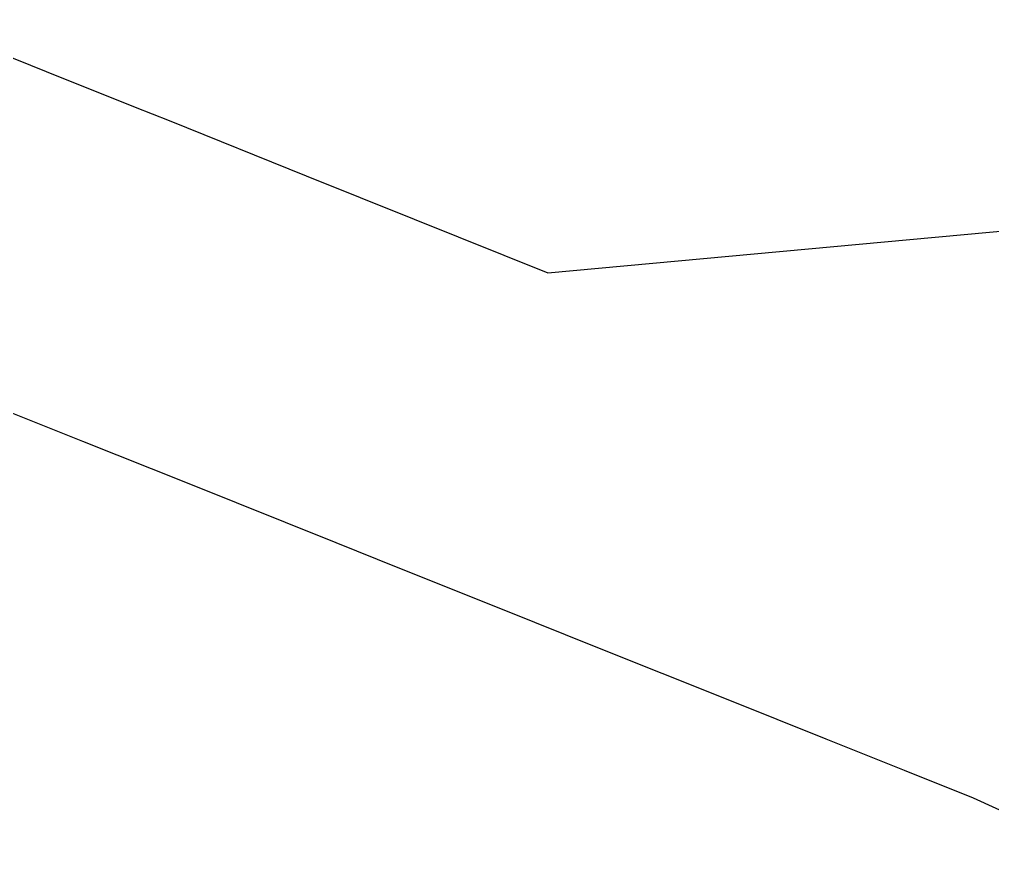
# Model space of a CAD drawing. Extents: x -693 to 354, y -430 to 666.
# Drawn here: x -93.4 to 131.6, y -316.9 to -122.4 of the extents above; entities that cross this region are included whole.
import ezdxf

# ---------------------------------------------------------------- set-up
doc = ezdxf.new("R2010")
doc.units = 0
doc.layers.get('0').update_dxf_attribs({"linetype": 'continuous'})

msp = doc.modelspace()

# ---------------------------------------------------------------- linework, layer by layer
at = {"color": 0}
msp.add_line((28.756114, -181.001768, -289.927916), (261.323992, -159.542053, -237.251868), dxfattribs=at)
at = {"layer": 'Centerline', "color": 0}
for p, q in [((-117.152003, -122.415783, -291.408763), (-87.240589, -134.425593, -291.116528)), ((-87.240589, -134.425593, -291.116528), (-66.674441, -142.675918, -291.332018)), ((-66.674441, -142.675918, -291.332018), (-58.85252, -145.813656, -291.424716)), ((-58.85252, -145.813656, -291.424716), (-27.115513, -158.559757, -290.94876)), ((-27.115513, -158.559757, -290.94876), (-2.147792, -168.580689, -290.94876)), ((-2.147792, -168.580689, -290.94876), (28.756114, -181.001768, -289.927916)), ((-99.652561, -211.602311, -292.862102), (-78.871453, -219.919852, -292.566205)), ((-78.871453, -219.919852, -292.566205), (-55.039624, -229.454975, -292.426207)), ((-55.039624, -229.454975, -292.426207), (-20.282136, -243.377175, -291.315369)), ((-20.282136, -243.377175, -291.315369), (-10.72606, -247.206318, -290.910713)), ((-10.72606, -247.206318, -290.910713), (-4.808717, -249.577937, -290.660908)), ((-4.808717, -249.577937, -290.660908), (18.616049, -258.959974, -289.960411)), ((18.616049, -258.959974, -289.960411), (39.882153, -267.468472, -289.827966)), ((39.882153, -267.468472, -289.827966), (70.354231, -279.660917, -289.599864)), ((70.354231, -279.660917, -289.599864), (93.074252, -288.747895, -289.649736)), ((93.074252, -288.747895, -289.649736), (111.135335, -295.98824, -288.724325)), ((111.135335, -295.98824, -288.724325), (127.166248, -302.400368, -288.731294)), ((127.166248, -302.400368, -288.731294), (158.67436, -316.9149, -284.049005))]:
    msp.add_line(p, q, dxfattribs=at)

doc.saveas('drawing.dxf')
